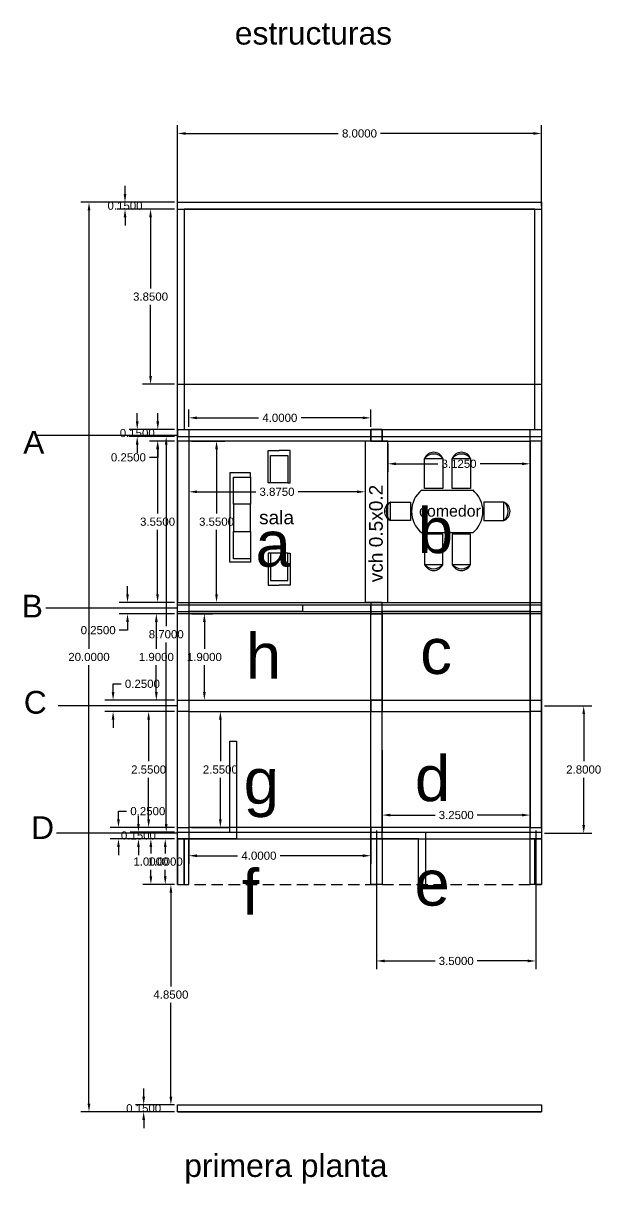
# Model space of a CAD drawing. Header units: millimetres. Extents: x 0 to 601, y -9 to 310.
# Drawn here: x 492.72 to 505.41, y 238.18 to 263.7 of the extents above; entities that cross this region are included whole.
import ezdxf

# ---------------------------------------------------------------- set-up
doc = ezdxf.new("R2010")
doc.units = ezdxf.units.MM
doc.linetypes.add('HIDDEN', pattern=[0.375, 0.25, -0.125])
for name, color, linetype in [('arquit-accesorio', 43, 'Continuous'), ('arquit-muro', 20, 'Continuous'), ('estruct-frame', 8, 'Continuous'), ('grilla', 5, 'Continuous')]:
    doc.layers.add(name, color=color, linetype=linetype)
doc.styles.add('Arial_3', font='Arial Unicode MS.ttf', dxfattribs={"height": 3})
doc.styles.get("Standard").update_dxf_attribs({"font": 'Arial Unicode MS.ttf'})
doc.dimstyles.get("Standard").update_dxf_attribs({"dimtxt": 0.18, "dimasz": 0.18, "dimexe": 0.18, "dimexo": 0.0625, "dimgap": 0.09, "dimtad": 0, "dimtih": 1, "dimtoh": 1, "dimdec": 4, "dimzin": 0, "dimdsep": 46, "dimtxsty": 'Standard', "dimcen": 0.09, "dimadec": 0, "dimazin": 0, "dimtfac": 1, "dimtdec": 4, "dimtofl": 0, "dimtmove": 0, "dimatfit": 3, "dimfxl": 1, "dimtolj": 1, "dimtzin": 0, "dimarcsym": 0})

# ---------------------------------------------------------------- blocks, each defined once
blk = doc.blocks.new('eliminar')
for p, q in [((526.787, 297.316), (526.787, 298.021)), ((526.787, 298.021), (527.026, 298.021)), ((527.265, 298.021), (527.026, 298.021)), ((527.265, 297.316), (527.265, 298.021)), ((526.395, 297.532), (525.944, 297.532)), ((525.944, 297.532), (525.944, 296.549)), ((526.395, 297.44), (526.395, 297.532)), ((526.838, 297.316), (526.787, 297.316)), ((527.214, 297.316), (527.265, 297.316)), ((525.944, 295.565), (525.944, 296.549)), ((526.395, 295.658), (526.395, 295.565)), ((526.838, 295.767), (526.787, 295.767)), ((526.787, 295.767), (526.787, 295.061)), ((527.214, 295.767), (527.265, 295.767)), ((527.265, 295.767), (527.265, 295.061)), ((526.395, 295.565), (525.944, 295.565)), ((526.787, 295.061), (527.026, 295.061)), ((527.265, 295.061), (527.026, 295.061))]:
    blk.add_line(p, q)
for points in [[(526.838, 297.915), (527.214, 297.915), (527.214, 297.316), (526.838, 297.316)], [(526.019, 297.44), (526.395, 297.44), (526.395, 296.841), (526.019, 296.841)], [(526.019, 296.242), (526.395, 296.242), (526.395, 296.841), (526.019, 296.841)], [(526.019, 296.242), (526.395, 296.242), (526.395, 295.643), (526.019, 295.643)], [(526.838, 295.167), (527.214, 295.167), (527.214, 295.767), (526.838, 295.767)]]:
    blk.add_lwpolyline(points, close=True)
blk = doc.blocks.new('sala')
blk.add_blockref('eliminar', (-520.824, -298.332))
blk = doc.blocks.new('comedor')
for points in [[(1.642, -0.631), (2.043, -0.631), (2.043, -1.297), (1.642, -1.297)], [(2.251, -0.631), (2.653, -0.631), (2.653, -1.297), (2.251, -1.297)], [(0.893, -1.995), (0.893, -1.593), (1.336, -1.593), (1.336, -1.995)], [(3.387, -1.995), (3.387, -1.593), (2.945, -1.593), (2.945, -1.995)], [(1.642, -2.964), (2.043, -2.964), (2.043, -2.298), (1.642, -2.298)], [(2.251, -2.964), (2.653, -2.964), (2.653, -2.298), (2.251, -2.298)]]:
    blk.add_lwpolyline(points, close=True)
for points in [[(1.58, -1.327), (2.7, -1.327)], [(2.7, -2.267), (1.58, -2.267)]]:
    blk.add_lwpolyline(points)
for centre, radius, start, end in [((1.842, -0.716), 0.218, 23.04, 156.96), ((2.452, -0.716), 0.218, 23.04, 156.96), ((1.842, -0.796), 0.26, 39.3851, 140.6149), ((2.452, -0.796), 0.26, 39.3851, 140.6149), ((1.962, -1.797), 0.606, 129.0902, 230.9098), ((2.318, -1.797), 0.606, 309.0902, 50.9098), ((0.979, -1.794), 0.218, 113.04, 246.96), ((1.058, -1.794), 0.26, 129.3851, 230.6149), ((3.222, -1.794), 0.26, 309.3851, 50.6149), ((3.302, -1.794), 0.218, 293.04, 66.96), ((1.842, -2.799), 0.26, 219.3851, 320.6149), ((1.842, -2.879), 0.218, 203.04, 336.96), ((2.452, -2.799), 0.26, 219.3851, 320.6149), ((2.452, -2.879), 0.218, 203.04, 336.96)]:
    blk.add_arc(centre, radius, start, end)
blk = doc.blocks.new('*D18')
at = {"color": 0, "lineweight": -2, "transparency": 16777216}
for p, q in [((496.11, 259.675), (496.11, 261.457)), ((504.11, 259.675), (504.11, 261.457)), ((496.29, 261.277), (499.645, 261.277)), ((503.93, 261.277), (500.574, 261.277))]:
    blk.add_line(p, q, dxfattribs=at)
at = {"color": 0, "transparency": 16777216}
for points in [[(496.29, 261.307), (496.29, 261.247), (496.11, 261.277)], [(503.93, 261.307), (503.93, 261.247), (504.11, 261.277)]]:
    blk.add_solid(points, dxfattribs=at)
at = {"layer": 'Defpoints', "color": 0, "transparency": 16777216}
for p in [(504.11, 261.277), (496.11, 259.613), (504.11, 259.613)]:
    blk.add_point(p, dxfattribs=at)
at = {"color": 0, "transparency": 16777216, "insert": (500.11, 261.277), "char_height": 0.18, "attachment_point": 5}
blk.add_mtext('\\A1;8.0000', dxfattribs=at)
blk = doc.blocks.new('*D19')
at = {"color": 0, "lineweight": -2, "transparency": 16777216}
for p, q in [((496.047, 259.613), (495.339, 259.613)), ((495.519, 259.433), (495.519, 257.869)), ((495.519, 255.943), (495.519, 257.507)), ((496.047, 255.763), (495.339, 255.763))]:
    blk.add_line(p, q, dxfattribs=at)
at = {"color": 0, "transparency": 16777216}
for points in [[(495.489, 259.433), (495.549, 259.433), (495.519, 259.613)], [(495.489, 255.943), (495.549, 255.943), (495.519, 255.763)]]:
    blk.add_solid(points, dxfattribs=at)
at = {"layer": 'Defpoints', "color": 0, "transparency": 16777216}
for p in [(496.11, 259.613), (495.519, 255.763), (496.11, 255.763)]:
    blk.add_point(p, dxfattribs=at)
at = {"color": 0, "transparency": 16777216, "insert": (495.519, 257.688), "char_height": 0.18, "attachment_point": 5}
blk.add_mtext('\\A1;3.8500', dxfattribs=at)
blk = doc.blocks.new('*D20')
at = {"color": 0, "lineweight": -2, "transparency": 16777216}
for p, q in [((494.958, 259.943), (494.958, 260.123)), ((496.047, 259.763), (494.778, 259.763)), ((496.047, 259.613), (494.778, 259.613)), ((494.958, 259.433), (494.958, 259.253))]:
    blk.add_line(p, q, dxfattribs=at)
at = {"color": 0, "transparency": 16777216}
for points in [[(494.928, 259.943), (494.988, 259.943), (494.958, 259.763)], [(494.928, 259.433), (494.988, 259.433), (494.958, 259.613)]]:
    blk.add_solid(points, dxfattribs=at)
at = {"layer": 'Defpoints', "color": 0, "transparency": 16777216}
for p in [(494.958, 259.613), (496.11, 259.763), (496.11, 259.613)]:
    blk.add_point(p, dxfattribs=at)
at = {"color": 0, "transparency": 16777216, "insert": (494.958, 259.688), "char_height": 0.18, "attachment_point": 5}
blk.add_mtext('\\A1;0.1500', dxfattribs=at)
blk = doc.blocks.new('*D21')
at = {"color": 0, "lineweight": -2, "transparency": 16777216}
for p, q in [((495.226, 254.943), (495.226, 255.123)), ((496.047, 254.763), (495.046, 254.763)), ((496.047, 254.613), (495.046, 254.613)), ((495.226, 254.433), (495.226, 254.253))]:
    blk.add_line(p, q, dxfattribs=at)
at = {"color": 0, "transparency": 16777216}
for points in [[(495.196, 254.943), (495.256, 254.943), (495.226, 254.763)], [(495.196, 254.433), (495.256, 254.433), (495.226, 254.613)]]:
    blk.add_solid(points, dxfattribs=at)
at = {"layer": 'Defpoints', "color": 0, "transparency": 16777216}
for p in [(496.11, 254.763), (495.226, 254.613), (496.11, 254.613)]:
    blk.add_point(p, dxfattribs=at)
at = {"color": 0, "transparency": 16777216, "insert": (495.226, 254.688), "char_height": 0.18, "attachment_point": 5}
blk.add_mtext('\\A1;0.1500', dxfattribs=at)
blk = doc.blocks.new('*D22')
at = {"color": 0, "lineweight": -2, "transparency": 16777216}
for p, q in [((496.047, 254.613), (495.683, 254.613)), ((495.863, 254.433), (495.863, 250.444)), ((495.863, 246.093), (495.863, 250.082)), ((496.047, 245.913), (495.683, 245.913))]:
    blk.add_line(p, q, dxfattribs=at)
at = {"color": 0, "transparency": 16777216}
for points in [[(495.833, 254.433), (495.893, 254.433), (495.863, 254.613)], [(495.833, 246.093), (495.893, 246.093), (495.863, 245.913)]]:
    blk.add_solid(points, dxfattribs=at)
at = {"layer": 'Defpoints', "color": 0, "transparency": 16777216}
for p in [(496.11, 254.613), (495.863, 245.913), (496.11, 245.913)]:
    blk.add_point(p, dxfattribs=at)
at = {"color": 0, "transparency": 16777216, "insert": (495.863, 250.263), "char_height": 0.18, "attachment_point": 5}
blk.add_mtext('\\A1;8.7000', dxfattribs=at)
blk = doc.blocks.new('*D23')
at = {"color": 0, "lineweight": -2, "transparency": 16777216}
for p, q in [((495.253, 246.093), (495.253, 246.273)), ((496.047, 245.913), (495.073, 245.913)), ((496.047, 245.763), (495.073, 245.763)), ((495.253, 245.583), (495.253, 245.403))]:
    blk.add_line(p, q, dxfattribs=at)
at = {"color": 0, "transparency": 16777216}
for points in [[(495.223, 246.093), (495.283, 246.093), (495.253, 245.913)], [(495.223, 245.583), (495.283, 245.583), (495.253, 245.763)]]:
    blk.add_solid(points, dxfattribs=at)
at = {"layer": 'Defpoints', "color": 0, "transparency": 16777216}
for p in [(496.11, 245.913), (495.253, 245.763), (496.11, 245.763)]:
    blk.add_point(p, dxfattribs=at)
at = {"color": 0, "transparency": 16777216, "insert": (495.253, 245.838), "char_height": 0.18, "attachment_point": 5}
blk.add_mtext('\\A1;0.1500', dxfattribs=at)
blk = doc.blocks.new('*D24')
at = {"color": 0, "lineweight": -2, "transparency": 16777216}
for p, q in [((496.047, 245.763), (495.662, 245.763)), ((495.842, 245.583), (495.842, 245.444)), ((495.842, 244.943), (495.842, 245.082)), ((496.047, 244.763), (495.662, 244.763))]:
    blk.add_line(p, q, dxfattribs=at)
at = {"color": 0, "transparency": 16777216}
for points in [[(495.812, 245.583), (495.872, 245.583), (495.842, 245.763)], [(495.812, 244.943), (495.872, 244.943), (495.842, 244.763)]]:
    blk.add_solid(points, dxfattribs=at)
at = {"layer": 'Defpoints', "color": 0, "transparency": 16777216}
for p in [(496.11, 245.763), (495.842, 244.763), (496.11, 244.763)]:
    blk.add_point(p, dxfattribs=at)
at = {"color": 0, "transparency": 16777216, "insert": (495.842, 245.263), "char_height": 0.18, "attachment_point": 5}
blk.add_mtext('\\A1;1.0000', dxfattribs=at)
blk = doc.blocks.new('*D25')
at = {"color": 0, "lineweight": -2, "transparency": 16777216}
for p, q in [((496.047, 244.763), (495.786, 244.763)), ((495.966, 244.583), (495.966, 242.519)), ((495.966, 240.093), (495.966, 242.157)), ((496.047, 239.913), (495.786, 239.913))]:
    blk.add_line(p, q, dxfattribs=at)
at = {"color": 0, "transparency": 16777216}
for points in [[(495.936, 244.583), (495.996, 244.583), (495.966, 244.763)], [(495.936, 240.093), (495.996, 240.093), (495.966, 239.913)]]:
    blk.add_solid(points, dxfattribs=at)
at = {"layer": 'Defpoints', "color": 0, "transparency": 16777216}
for p in [(496.11, 244.763), (495.966, 239.913), (496.11, 239.913)]:
    blk.add_point(p, dxfattribs=at)
at = {"color": 0, "transparency": 16777216, "insert": (495.966, 242.338), "char_height": 0.18, "attachment_point": 5}
blk.add_mtext('\\A1;4.8500', dxfattribs=at)
blk = doc.blocks.new('*D26')
at = {"color": 0, "lineweight": -2, "transparency": 16777216}
for p, q in [((495.368, 240.093), (495.368, 240.273)), ((496.047, 239.913), (495.188, 239.913)), ((496.047, 239.763), (495.188, 239.763)), ((495.368, 239.583), (495.368, 239.403))]:
    blk.add_line(p, q, dxfattribs=at)
at = {"color": 0, "transparency": 16777216}
for points in [[(495.338, 240.093), (495.398, 240.093), (495.368, 239.913)], [(495.338, 239.583), (495.398, 239.583), (495.368, 239.763)]]:
    blk.add_solid(points, dxfattribs=at)
at = {"layer": 'Defpoints', "color": 0, "transparency": 16777216}
for p in [(495.368, 239.763), (496.11, 239.913), (496.11, 239.763)]:
    blk.add_point(p, dxfattribs=at)
at = {"color": 0, "transparency": 16777216, "insert": (495.368, 239.838), "char_height": 0.18, "attachment_point": 5}
blk.add_mtext('\\A1;0.1500', dxfattribs=at)
blk = doc.blocks.new('*D27')
at = {"color": 0, "lineweight": -2, "transparency": 16777216}
for p, q in [((496.047, 259.763), (493.986, 259.763)), ((494.166, 259.583), (494.166, 249.944)), ((494.166, 239.943), (494.166, 249.582)), ((496.047, 239.763), (493.986, 239.763))]:
    blk.add_line(p, q, dxfattribs=at)
at = {"color": 0, "transparency": 16777216}
for points in [[(494.136, 259.583), (494.196, 259.583), (494.166, 259.763)], [(494.136, 239.943), (494.196, 239.943), (494.166, 239.763)]]:
    blk.add_solid(points, dxfattribs=at)
at = {"layer": 'Defpoints', "color": 0, "transparency": 16777216}
for p in [(496.11, 259.763), (494.166, 239.763), (496.11, 239.763)]:
    blk.add_point(p, dxfattribs=at)
at = {"color": 0, "transparency": 16777216, "insert": (494.166, 249.763), "char_height": 0.18, "attachment_point": 5}
blk.add_mtext('\\A1;20.0000', dxfattribs=at)
blk = doc.blocks.new('*D29')
at = {"layer": 'Defpoints', "color": 0, "transparency": 16777216}
for p in [(496.11, 254.763), (495.678, 254.513), (496.11, 254.513)]:
    blk.add_point(p, dxfattribs=at)
at = {"layer": 'estruct-frame', "color": 0, "lineweight": -2, "transparency": 16777216}
for p, q in [((495.678, 254.943), (495.678, 255.123)), ((496.047, 254.763), (495.498, 254.763)), ((496.047, 254.513), (495.498, 254.513)), ((495.678, 254.333), (495.678, 254.153)), ((495.678, 254.153), (495.498, 254.153))]:
    blk.add_line(p, q, dxfattribs=at)
at = {"layer": 'estruct-frame', "color": 0, "transparency": 16777216}
for points in [[(495.648, 254.943), (495.708, 254.943), (495.678, 254.763)], [(495.648, 254.333), (495.708, 254.333), (495.678, 254.513)]]:
    blk.add_solid(points, dxfattribs=at)
at = {"layer": 'estruct-frame', "color": 0, "transparency": 16777216, "insert": (495.033, 254.153), "char_height": 0.18, "attachment_point": 5}
blk.add_mtext('\\A1;0.2500', dxfattribs=at)
blk = doc.blocks.new('*D30')
at = {"layer": 'Defpoints', "color": 0, "transparency": 16777216}
for p in [(496.11, 254.513), (495.673, 250.963), (496.11, 250.963)]:
    blk.add_point(p, dxfattribs=at)
at = {"layer": 'estruct-frame', "color": 0, "lineweight": -2, "transparency": 16777216}
for p, q in [((496.047, 254.513), (495.493, 254.513)), ((495.673, 254.333), (495.673, 252.919)), ((495.673, 251.143), (495.673, 252.557)), ((496.047, 250.963), (495.493, 250.963))]:
    blk.add_line(p, q, dxfattribs=at)
at = {"layer": 'estruct-frame', "color": 0, "transparency": 16777216}
for points in [[(495.643, 254.333), (495.703, 254.333), (495.673, 254.513)], [(495.643, 251.143), (495.703, 251.143), (495.673, 250.963)]]:
    blk.add_solid(points, dxfattribs=at)
at = {"layer": 'estruct-frame', "color": 0, "transparency": 16777216, "insert": (495.673, 252.738), "char_height": 0.18, "attachment_point": 5}
blk.add_mtext('\\A1;3.5500', dxfattribs=at)
blk = doc.blocks.new('*D31')
at = {"layer": 'Defpoints', "color": 0, "transparency": 16777216}
for p in [(496.11, 250.963), (495.013, 250.713), (496.11, 250.713)]:
    blk.add_point(p, dxfattribs=at)
at = {"layer": 'estruct-frame', "color": 0, "lineweight": -2, "transparency": 16777216}
for p, q in [((495.013, 251.143), (495.013, 251.323)), ((496.047, 250.963), (494.833, 250.963)), ((496.047, 250.713), (494.833, 250.713)), ((495.013, 250.533), (495.013, 250.353)), ((495.013, 250.353), (494.833, 250.353))]:
    blk.add_line(p, q, dxfattribs=at)
at = {"layer": 'estruct-frame', "color": 0, "transparency": 16777216}
for points in [[(494.983, 251.143), (495.043, 251.143), (495.013, 250.963)], [(494.983, 250.533), (495.043, 250.533), (495.013, 250.713)]]:
    blk.add_solid(points, dxfattribs=at)
at = {"layer": 'estruct-frame', "color": 0, "transparency": 16777216, "insert": (494.368, 250.353), "char_height": 0.18, "attachment_point": 5}
blk.add_mtext('\\A1;0.2500', dxfattribs=at)
blk = doc.blocks.new('*D32')
at = {"layer": 'Defpoints', "color": 0, "transparency": 16777216}
for p in [(496.11, 250.713), (495.646, 248.813), (496.11, 248.813)]:
    blk.add_point(p, dxfattribs=at)
at = {"layer": 'estruct-frame', "color": 0, "lineweight": -2, "transparency": 16777216}
for p, q in [((496.047, 250.713), (495.466, 250.713)), ((495.646, 250.533), (495.646, 249.944)), ((495.646, 248.993), (495.646, 249.582)), ((496.047, 248.813), (495.466, 248.813))]:
    blk.add_line(p, q, dxfattribs=at)
at = {"layer": 'estruct-frame', "color": 0, "transparency": 16777216}
for points in [[(495.616, 250.533), (495.676, 250.533), (495.646, 250.713)], [(495.616, 248.993), (495.676, 248.993), (495.646, 248.813)]]:
    blk.add_solid(points, dxfattribs=at)
at = {"layer": 'estruct-frame', "color": 0, "transparency": 16777216, "insert": (495.646, 249.763), "char_height": 0.18, "attachment_point": 5}
blk.add_mtext('\\A1;1.9000', dxfattribs=at)
blk = doc.blocks.new('*D33')
at = {"layer": 'Defpoints', "color": 0, "transparency": 16777216}
for p in [(496.11, 248.563), (495.477, 246.013), (496.11, 246.013)]:
    blk.add_point(p, dxfattribs=at)
at = {"layer": 'estruct-frame', "color": 0, "lineweight": -2, "transparency": 16777216}
for p, q in [((496.047, 248.563), (495.297, 248.563)), ((495.477, 248.383), (495.477, 247.469)), ((495.477, 246.193), (495.477, 247.107)), ((496.047, 246.013), (495.297, 246.013))]:
    blk.add_line(p, q, dxfattribs=at)
at = {"layer": 'estruct-frame', "color": 0, "transparency": 16777216}
for points in [[(495.447, 248.383), (495.507, 248.383), (495.477, 248.563)], [(495.447, 246.193), (495.507, 246.193), (495.477, 246.013)]]:
    blk.add_solid(points, dxfattribs=at)
at = {"layer": 'estruct-frame', "color": 0, "transparency": 16777216, "insert": (495.477, 247.288), "char_height": 0.18, "attachment_point": 5}
blk.add_mtext('\\A1;2.5500', dxfattribs=at)
blk = doc.blocks.new('*D34')
at = {"layer": 'Defpoints', "color": 0, "transparency": 16777216}
for p in [(494.696, 248.813), (496.11, 248.813), (496.11, 248.563)]:
    blk.add_point(p, dxfattribs=at)
at = {"layer": 'estruct-frame', "color": 0, "lineweight": -2, "transparency": 16777216}
for p, q in [((494.696, 248.993), (494.696, 249.173)), ((494.696, 249.173), (494.876, 249.173)), ((496.047, 248.813), (494.516, 248.813)), ((496.047, 248.563), (494.516, 248.563)), ((494.696, 248.383), (494.696, 248.203))]:
    blk.add_line(p, q, dxfattribs=at)
at = {"layer": 'estruct-frame', "color": 0, "transparency": 16777216}
for points in [[(494.666, 248.993), (494.726, 248.993), (494.696, 248.813)], [(494.666, 248.383), (494.726, 248.383), (494.696, 248.563)]]:
    blk.add_solid(points, dxfattribs=at)
at = {"layer": 'estruct-frame', "color": 0, "transparency": 16777216, "insert": (495.34, 249.173), "char_height": 0.18, "attachment_point": 5}
blk.add_mtext('\\A1;0.2500', dxfattribs=at)
blk = doc.blocks.new('*D35')
at = {"layer": 'Defpoints', "color": 0, "transparency": 16777216}
for p in [(494.814, 246.013), (496.11, 246.013), (496.11, 245.763)]:
    blk.add_point(p, dxfattribs=at)
at = {"layer": 'estruct-frame', "color": 0, "lineweight": -2, "transparency": 16777216}
for p, q in [((494.814, 246.193), (494.814, 246.373)), ((494.814, 246.373), (494.994, 246.373)), ((496.047, 246.013), (494.634, 246.013)), ((496.047, 245.763), (494.634, 245.763)), ((494.814, 245.583), (494.814, 245.403))]:
    blk.add_line(p, q, dxfattribs=at)
at = {"layer": 'estruct-frame', "color": 0, "transparency": 16777216}
for points in [[(494.784, 246.193), (494.844, 246.193), (494.814, 246.013)], [(494.784, 245.583), (494.844, 245.583), (494.814, 245.763)]]:
    blk.add_solid(points, dxfattribs=at)
at = {"layer": 'estruct-frame', "color": 0, "transparency": 16777216, "insert": (495.459, 246.373), "char_height": 0.18, "attachment_point": 5}
blk.add_mtext('\\A1;0.2500', dxfattribs=at)
blk = doc.blocks.new('*D36')
at = {"layer": 'Defpoints', "color": 0, "transparency": 16777216}
for p in [(496.11, 245.763), (495.526, 244.763), (496.11, 244.763)]:
    blk.add_point(p, dxfattribs=at)
at = {"layer": 'estruct-frame', "color": 0, "lineweight": -2, "transparency": 16777216}
for p, q in [((496.047, 245.763), (495.346, 245.763)), ((495.526, 245.583), (495.526, 245.444)), ((495.526, 244.943), (495.526, 245.082)), ((496.047, 244.763), (495.346, 244.763))]:
    blk.add_line(p, q, dxfattribs=at)
at = {"layer": 'estruct-frame', "color": 0, "transparency": 16777216}
for points in [[(495.496, 245.583), (495.556, 245.583), (495.526, 245.763)], [(495.496, 244.943), (495.556, 244.943), (495.526, 244.763)]]:
    blk.add_solid(points, dxfattribs=at)
at = {"layer": 'estruct-frame', "color": 0, "transparency": 16777216, "insert": (495.526, 245.263), "char_height": 0.18, "attachment_point": 5}
blk.add_mtext('\\A1;1.0000', dxfattribs=at)
blk = doc.blocks.new('*D37')
at = {"layer": 'Defpoints', "color": 0, "transparency": 16777216}
for p in [(500.36, 255.023), (496.36, 254.763), (500.36, 254.763)]:
    blk.add_point(p, dxfattribs=at)
at = {"layer": 'estruct-frame', "color": 0, "lineweight": -2, "transparency": 16777216}
for p, q in [((496.36, 254.825), (496.36, 255.203)), ((496.54, 255.023), (497.892, 255.023)), ((500.18, 255.023), (498.828, 255.023)), ((500.36, 254.825), (500.36, 255.203))]:
    blk.add_line(p, q, dxfattribs=at)
at = {"layer": 'estruct-frame', "color": 0, "transparency": 16777216}
for points in [[(496.54, 255.053), (496.54, 254.993), (496.36, 255.023)], [(500.18, 255.053), (500.18, 254.993), (500.36, 255.023)]]:
    blk.add_solid(points, dxfattribs=at)
at = {"layer": 'estruct-frame', "color": 0, "transparency": 16777216, "insert": (498.36, 255.023), "char_height": 0.18, "attachment_point": 5}
blk.add_mtext('\\A1;4.0000', dxfattribs=at)
blk = doc.blocks.new('*D38')
at = {"layer": 'Defpoints', "color": 0, "transparency": 16777216}
for p in [(496.36, 254.513), (500.235, 254.513), (500.235, 253.396)]:
    blk.add_point(p, dxfattribs=at)
at = {"layer": 'estruct-frame', "color": 0, "lineweight": -2, "transparency": 16777216}
for p, q in [((496.36, 254.45), (496.36, 253.216)), ((500.235, 254.45), (500.235, 253.216)), ((496.54, 253.396), (497.833, 253.396)), ((500.055, 253.396), (498.762, 253.396))]:
    blk.add_line(p, q, dxfattribs=at)
at = {"layer": 'estruct-frame', "color": 0, "transparency": 16777216}
for points in [[(496.54, 253.426), (496.54, 253.366), (496.36, 253.396)], [(500.055, 253.426), (500.055, 253.366), (500.235, 253.396)]]:
    blk.add_solid(points, dxfattribs=at)
at = {"layer": 'estruct-frame', "color": 0, "transparency": 16777216, "insert": (498.297, 253.396), "char_height": 0.18, "attachment_point": 5}
blk.add_mtext('\\A1;3.8750', dxfattribs=at)
blk = doc.blocks.new('*D39')
at = {"layer": 'Defpoints', "color": 0, "transparency": 16777216}
for p in [(496.36, 254.513), (496.36, 250.963), (496.969, 250.963)]:
    blk.add_point(p, dxfattribs=at)
at = {"layer": 'estruct-frame', "color": 0, "lineweight": -2, "transparency": 16777216}
for p, q in [((496.422, 254.513), (497.149, 254.513)), ((496.969, 254.333), (496.969, 252.919)), ((496.969, 251.143), (496.969, 252.557)), ((496.422, 250.963), (497.149, 250.963))]:
    blk.add_line(p, q, dxfattribs=at)
at = {"layer": 'estruct-frame', "color": 0, "transparency": 16777216}
for points in [[(496.939, 254.333), (496.999, 254.333), (496.969, 254.513)], [(496.939, 251.143), (496.999, 251.143), (496.969, 250.963)]]:
    blk.add_solid(points, dxfattribs=at)
at = {"layer": 'estruct-frame', "color": 0, "transparency": 16777216, "insert": (496.969, 252.738), "char_height": 0.18, "attachment_point": 5}
blk.add_mtext('\\A1;3.5500', dxfattribs=at)
blk = doc.blocks.new('*D40')
at = {"layer": 'Defpoints', "color": 0, "transparency": 16777216}
for p in [(496.36, 250.713), (496.36, 248.813), (496.701, 248.813)]:
    blk.add_point(p, dxfattribs=at)
at = {"layer": 'estruct-frame', "color": 0, "lineweight": -2, "transparency": 16777216}
for p, q in [((496.422, 250.713), (496.881, 250.713)), ((496.701, 250.533), (496.701, 249.944)), ((496.701, 248.993), (496.701, 249.582)), ((496.422, 248.813), (496.881, 248.813))]:
    blk.add_line(p, q, dxfattribs=at)
at = {"layer": 'estruct-frame', "color": 0, "transparency": 16777216}
for points in [[(496.671, 250.533), (496.731, 250.533), (496.701, 250.713)], [(496.671, 248.993), (496.731, 248.993), (496.701, 248.813)]]:
    blk.add_solid(points, dxfattribs=at)
at = {"layer": 'estruct-frame', "color": 0, "transparency": 16777216, "insert": (496.701, 249.763), "char_height": 0.18, "attachment_point": 5}
blk.add_mtext('\\A1;1.9000', dxfattribs=at)
blk = doc.blocks.new('*D41')
at = {"layer": 'Defpoints', "color": 0, "transparency": 16777216}
for p in [(496.36, 248.563), (496.36, 246.013), (497.053, 246.013)]:
    blk.add_point(p, dxfattribs=at)
at = {"layer": 'estruct-frame', "color": 0, "lineweight": -2, "transparency": 16777216}
for p, q in [((496.422, 248.563), (497.233, 248.563)), ((497.053, 248.383), (497.053, 247.469)), ((497.053, 246.193), (497.053, 247.107)), ((496.422, 246.013), (497.233, 246.013))]:
    blk.add_line(p, q, dxfattribs=at)
at = {"layer": 'estruct-frame', "color": 0, "transparency": 16777216}
for points in [[(497.023, 248.383), (497.083, 248.383), (497.053, 248.563)], [(497.023, 246.193), (497.083, 246.193), (497.053, 246.013)]]:
    blk.add_solid(points, dxfattribs=at)
at = {"layer": 'estruct-frame', "color": 0, "transparency": 16777216, "insert": (497.053, 247.288), "char_height": 0.18, "attachment_point": 5}
blk.add_mtext('\\A1;2.5500', dxfattribs=at)
blk = doc.blocks.new('*D42')
at = {"layer": 'Defpoints', "color": 0, "transparency": 16777216}
for p in [(496.36, 246.013), (500.36, 246.013), (496.36, 245.393)]:
    blk.add_point(p, dxfattribs=at)
at = {"layer": 'estruct-frame', "color": 0, "lineweight": -2, "transparency": 16777216}
for p, q in [((496.36, 245.95), (496.36, 245.213)), ((500.36, 245.95), (500.36, 245.213)), ((496.54, 245.393), (497.432, 245.393)), ((500.18, 245.393), (498.368, 245.393))]:
    blk.add_line(p, q, dxfattribs=at)
at = {"layer": 'estruct-frame', "color": 0, "transparency": 16777216}
for points in [[(496.54, 245.423), (496.54, 245.363), (496.36, 245.393)], [(500.18, 245.423), (500.18, 245.363), (500.36, 245.393)]]:
    blk.add_solid(points, dxfattribs=at)
at = {"layer": 'estruct-frame', "color": 0, "transparency": 16777216, "insert": (497.9, 245.393), "char_height": 0.18, "attachment_point": 5}
blk.add_mtext('\\A1;4.0000', dxfattribs=at)
blk = doc.blocks.new('*D43')
at = {"layer": 'Defpoints', "color": 0, "transparency": 16777216}
for p in [(500.485, 246.013), (503.985, 246.013), (503.985, 243.078)]:
    blk.add_point(p, dxfattribs=at)
at = {"layer": 'estruct-frame', "color": 0, "lineweight": -2, "transparency": 16777216}
for p, q in [((500.485, 245.95), (500.485, 242.898)), ((503.985, 245.95), (503.985, 242.898)), ((500.665, 243.078), (501.77, 243.078)), ((503.805, 243.078), (502.699, 243.078))]:
    blk.add_line(p, q, dxfattribs=at)
at = {"layer": 'estruct-frame', "color": 0, "transparency": 16777216}
for points in [[(500.665, 243.108), (500.665, 243.048), (500.485, 243.078)], [(503.805, 243.108), (503.805, 243.048), (503.985, 243.078)]]:
    blk.add_solid(points, dxfattribs=at)
at = {"layer": 'estruct-frame', "color": 0, "transparency": 16777216, "insert": (502.235, 243.078), "char_height": 0.18, "attachment_point": 5}
blk.add_mtext('\\A1;3.5000', dxfattribs=at)
blk = doc.blocks.new('*D44')
at = {"layer": 'Defpoints', "color": 0, "transparency": 16777216}
for p in [(504.11, 248.688), (505.037, 248.688), (504.11, 245.888)]:
    blk.add_point(p, dxfattribs=at)
at = {"layer": 'estruct-frame', "color": 0, "lineweight": -2, "transparency": 16777216}
for p, q in [((504.172, 248.688), (505.217, 248.688)), ((505.037, 248.508), (505.037, 247.469)), ((505.037, 246.068), (505.037, 247.107)), ((504.172, 245.888), (505.217, 245.888))]:
    blk.add_line(p, q, dxfattribs=at)
at = {"layer": 'estruct-frame', "color": 0, "transparency": 16777216}
for points in [[(505.007, 248.508), (505.067, 248.508), (505.037, 248.688)], [(505.007, 246.068), (505.067, 246.068), (505.037, 245.888)]]:
    blk.add_solid(points, dxfattribs=at)
at = {"layer": 'estruct-frame', "color": 0, "transparency": 16777216, "insert": (505.037, 247.288), "char_height": 0.18, "attachment_point": 5}
blk.add_mtext('\\A1;2.8000', dxfattribs=at)
blk = doc.blocks.new('*D45')
at = {"layer": 'Defpoints', "color": 0, "transparency": 16777216}
for p in [(500.735, 254.513), (503.86, 254.513), (503.86, 254.012)]:
    blk.add_point(p, dxfattribs=at)
at = {"layer": 'estruct-frame', "color": 0, "lineweight": -2, "transparency": 16777216}
for p, q in [((500.735, 254.45), (500.735, 253.832)), ((503.86, 254.45), (503.86, 253.832)), ((500.915, 254.012), (501.833, 254.012)), ((503.68, 254.012), (502.762, 254.012))]:
    blk.add_line(p, q, dxfattribs=at)
at = {"layer": 'estruct-frame', "color": 0, "transparency": 16777216}
for points in [[(500.915, 254.042), (500.915, 253.982), (500.735, 254.012)], [(503.68, 254.042), (503.68, 253.982), (503.86, 254.012)]]:
    blk.add_solid(points, dxfattribs=at)
at = {"layer": 'estruct-frame', "color": 0, "transparency": 16777216, "insert": (502.297, 254.012), "char_height": 0.18, "attachment_point": 5}
blk.add_mtext('\\A1;3.1250', dxfattribs=at)
blk = doc.blocks.new('*D46')
at = {"layer": 'Defpoints', "color": 0, "transparency": 16777216}
for p in [(503.86, 246.287), (500.61, 246.013), (503.86, 246.013)]:
    blk.add_point(p, dxfattribs=at)
at = {"layer": 'estruct-frame', "color": 0, "lineweight": -2, "transparency": 16777216}
for p, q in [((500.61, 246.075), (500.61, 246.467)), ((503.86, 246.075), (503.86, 246.467)), ((500.79, 246.287), (501.77, 246.287)), ((503.68, 246.287), (502.699, 246.287))]:
    blk.add_line(p, q, dxfattribs=at)
at = {"layer": 'estruct-frame', "color": 0, "transparency": 16777216}
for points in [[(500.79, 246.317), (500.79, 246.257), (500.61, 246.287)], [(503.68, 246.317), (503.68, 246.257), (503.86, 246.287)]]:
    blk.add_solid(points, dxfattribs=at)
at = {"layer": 'estruct-frame', "color": 0, "transparency": 16777216, "insert": (502.235, 246.287), "char_height": 0.18, "attachment_point": 5}
blk.add_mtext('\\A1;3.2500', dxfattribs=at)

msp = doc.modelspace()

# ---------------------------------------------------------------- linework, layer by layer
for p, q in [((496.10982, 259.76299), (504.10982, 259.76299)), ((496.10982, 259.61299), (504.10982, 259.61299)), ((496.10982, 254.61299), (504.10982, 254.61299)), ((496.10982, 250.91299), (504.10982, 250.91299)), ((496.10982, 250.76299), (504.10982, 250.76299)), ((496.10982, 245.91299), (504.10982, 245.91299)), ((496.10982, 245.76299), (504.10982, 245.76299)), ((496.10982, 239.91299), (504.10982, 239.91299)), ((496.10982, 239.76299), (504.10982, 239.76299)), ((503.95982, 239.76299), (503.05982, 239.76299))]:
    msp.add_line(p, q)
for points in [[(496.10982, 244.76299), (496.10982, 259.76299), (504.10982, 259.76299), (504.10982, 244.76299)], [(504.10982, 239.91299), (504.10982, 239.76299), (496.10982, 239.76299), (496.10982, 239.91299)]]:
    msp.add_lwpolyline(points)
at = {"layer": 'arquit-muro'}
for p, q in [((496.10982, 255.76299), (504.10982, 255.76299)), ((503.85982, 250.91299), (503.85982, 254.76299)), ((503.25982, 250.91299), (503.85982, 250.91299)), ((496.25982, 244.76299), (496.25982, 245.76299))]:
    msp.add_line(p, q, dxfattribs=at)
at = {"layer": 'arquit-muro', "linetype": 'HIDDEN'}
for p, q in [((496.10982, 254.76299), (504.10982, 254.76299)), ((496.10982, 244.76299), (504.10982, 244.76299))]:
    msp.add_line(p, q, dxfattribs=at)
at = {"layer": 'arquit-muro'}
for points in [[(496.10982, 244.76299), (496.10982, 259.61299), (496.10982, 259.76299), (504.10982, 259.76299), (504.10982, 259.61299), (504.10982, 244.76299)], [(503.85982, 254.76299), (503.95982, 254.76299), (503.95982, 259.61299), (496.25982, 259.61299), (496.25982, 254.76299), (496.35982, 254.76299), (496.35982, 250.91299), (498.85982, 250.91299), (498.85982, 250.76299), (496.35982, 250.76299), (496.35982, 245.91299)], [(500.35982, 248.56299), (500.35982, 250.91299), (502.35982, 250.91299)], [(503.85982, 245.76299), (503.85982, 250.76299), (503.25982, 250.76299), (502.35982, 250.76299), (500.60982, 250.76299), (500.60982, 248.61299), (500.60982, 248.56299)], [(496.35982, 245.91299), (497.25982, 245.91299), (497.25982, 247.91299), (497.40982, 247.91299), (497.40982, 245.76299), (496.10982, 245.76299)], [(500.35982, 245.76299), (500.35982, 247.71299)], [(500.60978, 247.71299), (500.60859, 245.91299), (501.55982, 245.91299), (501.55982, 244.76299)], [(496.25982, 245.76299), (496.25982, 244.76299)], [(501.40982, 245.76299), (500.35982, 245.76299)], [(501.40982, 244.76299), (501.40982, 245.76299)], [(503.95982, 245.76299), (503.85982, 245.76299)], [(503.95982, 244.76299), (503.95982, 245.76299)]]:
    msp.add_lwpolyline(points, dxfattribs=at)
at = {"layer": 'estruct-frame'}
for p, q in [((496.35982, 254.76299), (503.85982, 254.76299)), ((496.10982, 254.51299), (496.10982, 250.96299)), ((500.35982, 254.51299), (496.35982, 254.51299)), ((496.35982, 254.51299), (496.35982, 250.96299)), ((500.60982, 254.51299), (503.85982, 254.51299)), ((503.85982, 254.51299), (503.85982, 250.96299)), ((504.10982, 250.96299), (504.10982, 254.51299)), ((496.35982, 250.96299), (503.85982, 250.96299)), ((496.35982, 250.96299), (496.35982, 246.01299)), ((500.48482, 250.96299), (500.23482, 250.96299)), ((503.85982, 250.96299), (503.85982, 246.01299)), ((504.10982, 246.01299), (504.10982, 250.96299)), ((496.10982, 246.01299), (496.10982, 250.71299)), ((503.85982, 250.71299), (496.35982, 250.71299)), ((500.35982, 246.01299), (500.35982, 250.71299)), ((500.60982, 246.01299), (500.60982, 250.71299)), ((496.35982, 248.81299), (503.85982, 248.81299)), ((496.35982, 248.56299), (503.85982, 248.56299)), ((503.85982, 246.01299), (496.35982, 246.01299)), ((496.35982, 245.76299), (503.85982, 245.76299)), ((500.60982, 245.76299), (500.60982, 244.76299))]:
    msp.add_line(p, q, dxfattribs=at)
for points in [[(496.10982, 254.76299), (496.35982, 254.76299), (496.35982, 254.51299), (496.10982, 254.51299)], [(500.35982, 254.76299), (500.60982, 254.76299), (500.60982, 254.51299), (500.35982, 254.51299)], [(500.60982, 254.76299), (500.35982, 254.76299), (500.35982, 254.51299), (500.60982, 254.51299)], [(503.85982, 254.76299), (504.10982, 254.76299), (504.10982, 254.51299), (503.85982, 254.51299)], [(496.10982, 250.96299), (496.35982, 250.96299), (496.35982, 250.71299), (496.10982, 250.71299)], [(500.60982, 250.96299), (500.35982, 250.96299), (500.35982, 250.71299), (500.60982, 250.71299)], [(503.85982, 250.96299), (504.10982, 250.96299), (504.10982, 250.71299), (503.85982, 250.71299)], [(496.10982, 248.81299), (496.35982, 248.81299), (496.35982, 248.56299), (496.10982, 248.56299)], [(500.60982, 248.81299), (500.35982, 248.81299), (500.35982, 248.56299), (500.60982, 248.56299)], [(503.85982, 248.81299), (504.10982, 248.81299), (504.10982, 248.56299), (503.85982, 248.56299)], [(496.10982, 246.01299), (496.35982, 246.01299), (496.35982, 245.76299), (496.10982, 245.76299)], [(500.60982, 246.01299), (500.35982, 246.01299), (500.35982, 245.76299), (500.60982, 245.76299)], [(503.85982, 246.01299), (504.10982, 246.01299), (504.10982, 245.76299), (503.85982, 245.76299)], [(496.10982, 244.76299), (496.35982, 244.76299), (496.35982, 245.76299), (496.10982, 245.76299)], [(500.35982, 245.76299), (500.60982, 245.76299), (500.60982, 244.76299), (500.35982, 244.76299)], [(504.10982, 244.76299), (503.85982, 244.76299), (503.85982, 245.76299), (504.10982, 245.76299)]]:
    msp.add_lwpolyline(points, close=True, dxfattribs=at)
for points in [[(500.73482, 250.96299), (500.73482, 254.51299), (500.23482, 254.51299), (500.23482, 250.96299)], [(500.23482, 250.96299), (500.73482, 250.96299), (500.73482, 250.96299)]]:
    msp.add_lwpolyline(points, dxfattribs=at)
at = {"layer": 'grilla'}
for p, q in [((496.10982, 254.76299), (496.10982, 254.61299)), ((496.10982, 254.63799), (492.97723, 254.63799)), ((496.10982, 250.83799), (493.2174, 250.83799)), ((496.10982, 248.68799), (493.48782, 248.68799)), ((496.10982, 245.88799), (493.45585, 245.88799))]:
    msp.add_line(p, q, dxfattribs=at)

# ---------------------------------------------------------------- block references
for name, p in [('sala', (492.14331, 254.61299)), ('comedor', (499.89727, 254.76299))]:
    msp.add_blockref(name, p)

# ---------------------------------------------------------------- texts
at = {"attachment_point": 1, "style": 'Arial_3'}
for s, heights, insert, char_height in [('sala', [-0.30409], (497.90279, 252.98172), 0.3), ('comedor', [-0.25341], (501.41776, 253.10009), 0.25)]:
    msp.add_mtext_dynamic_manual_height_columns(s, width=1.0604662, gutter_width=1.5, heights=heights, dxfattribs=dict(at, insert=insert, char_height=char_height))
at = {"layer": 'arquit-accesorio', "char_height": 0.5, "attachment_point": 1, "style": 'Arial_3'}
for s, insert in [('estructuras', (497.37078, 263.73203)), ('primera planta', (496.25982, 238.82888))]:
    msp.add_mtext_dynamic_manual_height_columns(s, width=4.9009748, gutter_width=2.5, heights=[0.33178], dxfattribs=dict(at, insert=insert))
at = {"layer": 'estruct-frame', "insert": (500.32109, 251.40766), "char_height": 0.3, "attachment_point": 1, "rotation": 90, "style": 'Arial_3'}
msp.add_mtext('vch 0.5x0.2', dxfattribs=at)
at = {"layer": 'estruct-frame', "char_height": 1, "attachment_point": 1, "style": 'Arial_3'}
for s, heights, insert in [('b', [-1.01364], (501.39024, 253.04801)), ('a', [-1.01364], (497.82425, 252.75016)), ('h', [-1], (497.61135, 250.28432)), ('c', [-1.01364], (501.44347, 250.3907)), ('d', [-1.01364], (501.32655, 247.59351)), ('g', [-1.28649], (497.56576, 247.5319)), ('f', [-1.00955], (497.52173, 245.09384)), ('e', [-1.01364], (501.31774, 245.29628))]:
    msp.add_mtext_dynamic_manual_height_columns(s, width=1.7563859, gutter_width=5, heights=heights, dxfattribs=dict(at, insert=insert))
at = {"layer": 'grilla', "char_height": 0.5, "attachment_point": 1, "style": 'Arial_3'}
for s, heights, insert in [('{\\fArial Unicode MS|b0|i0|c134|p34;A}', [-0.5], (492.72003, 254.73367)), ('B', [-0.5], (492.6886, 251.13239)), ('C', [-0.5116], (492.73399, 249.01682)), ('D', [-0.5], (492.8946, 246.26077))]:
    msp.add_mtext_dynamic_manual_height_columns(s, width=0.2270312, gutter_width=15, heights=heights, dxfattribs=dict(at, insert=insert))

# ---------------------------------------------------------------- dimensions: what is measured, and where the dimension line sits
dim = msp.add_linear_dim(base=(504.10982, 261.27749), p1=(496.10982, 259.61299), p2=(504.10982, 259.61299), dimstyle='Standard')
dim.commit()
dim.dimension.update_dxf_attribs({"geometry": '*D18', "text_midpoint": (500.10982, 261.27749)})
for base, p1, p2, picture, middle in [((494.95806, 259.61299), (496.10982, 259.76299), (496.10982, 259.61299), '*D20', (494.95806, 259.68799)), ((495.22632, 254.61299), (496.10982, 254.76299), (496.10982, 254.61299), '*D21', (495.22632, 254.68799)), ((495.25292, 245.76299), (496.10982, 245.91299), (496.10982, 245.76299), '*D23', (495.25292, 245.83799)), ((495.36825, 239.76299), (496.10982, 239.91299), (496.10982, 239.76299), '*D26', (495.36825, 239.83799))]:
    dim = msp.add_linear_dim(base=base, p1=p1, p2=p2, angle=90, dimstyle='Standard')
    dim.commit()
    dim.dimension.update_dxf_attribs({"geometry": picture, "text_midpoint": middle, "dimtype": 160})
for base, p1, p2, picture, middle in [((494.16648, 239.76299), (496.10982, 259.76299), (496.10982, 239.76299), '*D27', (494.16648, 249.76299)), ((495.519, 255.76299), (496.10982, 259.61299), (496.10982, 255.76299), '*D19', (495.519, 257.68799)), ((495.8632, 245.91299), (496.10982, 254.61299), (496.10982, 245.91299), '*D22', (495.8632, 250.26299)), ((495.84231, 244.76299), (496.10982, 245.76299), (496.10982, 244.76299), '*D24', (495.84231, 245.26299)), ((495.96617, 239.91299), (496.10982, 244.76299), (496.10982, 239.91299), '*D25', (495.96617, 242.33799))]:
    dim = msp.add_linear_dim(base=base, p1=p1, p2=p2, angle=90, dimstyle='Standard')
    dim.commit()
    dim.dimension.update_dxf_attribs({"geometry": picture, "text_midpoint": middle})
at = {"layer": 'estruct-frame'}
for base, p1, p2, picture, middle in [((495.67766, 254.51299), (496.10982, 254.76299), (496.10982, 254.51299), '*D29', (495.03317, 254.15299)), ((495.67279, 250.96299), (496.10982, 254.51299), (496.10982, 250.96299), '*D30', (495.67279, 252.73799)), ((496.96867, 250.96299), (496.35982, 254.51299), (496.35982, 250.96299), '*D39', (496.96867, 252.73799)), ((495.01298, 250.71299), (496.10982, 250.96299), (496.10982, 250.71299), '*D31', (494.36849, 250.35299)), ((495.64649, 248.81299), (496.10982, 250.71299), (496.10982, 248.81299), '*D32', (495.64649, 249.76299)), ((496.70129, 248.81299), (496.35982, 250.71299), (496.35982, 248.81299), '*D40', (496.70129, 249.76299)), ((494.6959, 248.81299), (496.10982, 248.56299), (496.10982, 248.81299), '*D34', (495.34039, 249.17299)), ((495.47714, 246.01299), (496.10982, 248.56299), (496.10982, 246.01299), '*D33', (495.47714, 247.28799)), ((497.0535, 246.01299), (496.35982, 248.56299), (496.35982, 246.01299), '*D41', (497.0535, 247.28799)), ((494.81416, 246.01299), (496.10982, 245.76299), (496.10982, 246.01299), '*D35', (495.45864, 246.37299)), ((495.52643, 244.76299), (496.10982, 245.76299), (496.10982, 244.76299), '*D36', (495.52643, 245.26299))]:
    dim = msp.add_linear_dim(base=base, p1=p1, p2=p2, angle=90, dimstyle='Standard', dxfattribs=at)
    dim.commit()
    dim.dimension.update_dxf_attribs({"geometry": picture, "text_midpoint": middle})
for base, p1, p2, picture, middle in [((500.35982, 255.02305), (496.35982, 254.76299), (500.35982, 254.76299), '*D37', (498.35982, 255.02305)), ((500.23482, 253.39643), (496.35982, 254.51299), (500.23482, 254.51299), '*D38', (498.29732, 253.39643)), ((503.85982, 254.01161), (500.73482, 254.51299), (503.85982, 254.51299), '*D45', (502.29732, 254.01161)), ((503.85982, 246.28712), (500.60982, 246.01299), (503.85982, 246.01299), '*D46', (502.23482, 246.28712))]:
    dim = msp.add_linear_dim(base=base, p1=p1, p2=p2, dimstyle='Standard', dxfattribs=at)
    dim.commit()
    dim.dimension.update_dxf_attribs({"geometry": picture, "text_midpoint": middle})
dim = msp.add_linear_dim(base=(505.03669, 248.68799), p1=(504.10982, 245.88799), p2=(504.10982, 248.68799), angle=90, dimstyle='Standard', dxfattribs=at)
dim.commit()
dim.dimension.update_dxf_attribs({"geometry": '*D44', "text_midpoint": (505.03669, 247.28799), "dimtype": 160})
for base, p1, p2, picture, middle in [((496.35982, 245.39303), (500.35982, 246.01299), (496.35982, 246.01299), '*D42', (497.8999, 245.39303)), ((503.98482, 243.07752), (500.48482, 246.01299), (503.98482, 246.01299), '*D43', (502.23482, 243.07752))]:
    dim = msp.add_linear_dim(base=base, p1=p1, p2=p2, dimstyle='Standard', dxfattribs=at)
    dim.commit()
    dim.dimension.update_dxf_attribs({"geometry": picture, "text_midpoint": middle, "dimtype": 160})

doc.saveas('drawing.dxf')
